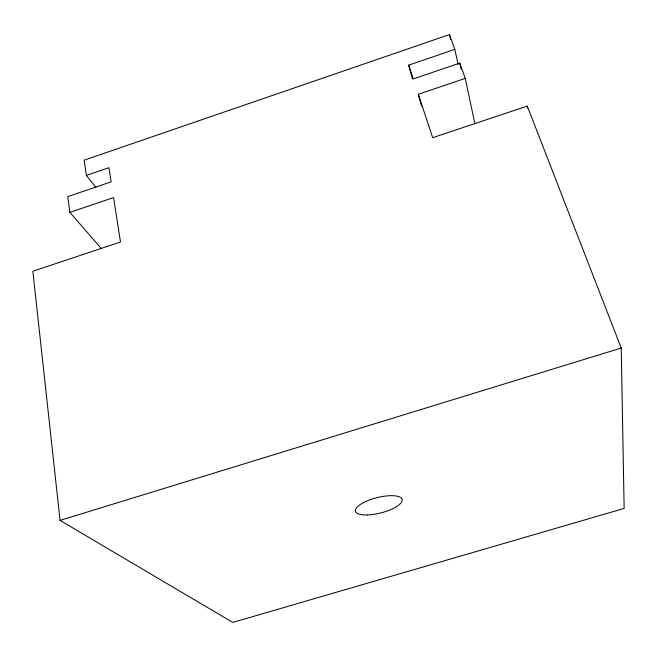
<?xml version="1.0" encoding="UTF-8"?>
<svg xmlns="http://www.w3.org/2000/svg" width="657" height="657" viewBox="0 0 657 657"><rect width="100%" height="100%" fill="white"/><g stroke="black" fill="none" stroke-linecap="round" stroke-linejoin="round"><path stroke-width="0.99" d="M458.077 64.378L454.816 49.374L449.487 34.575L84.178 160.168L86.363 175.435L95.938 187.434M86.363 175.435L108.947 167.707L111.14 181.841L67.794 196.607L69.872 212.383L101.507 248.781M412.53 78.971L408.67 65.158L454.816 49.374M474.83 123.491L465.263 78.388L459.76 63.105L413.228 78.947L408.67 65.158M69.872 212.383L113.579 197.568L120.477 241.99L32.85 271.259L60.058 520.393L232.775 622.425L624.15 508.436L621.226 348.038L527.275 106.097L432.684 137.699L418.312 94.296L465.263 78.388M60.058 520.393L621.226 348.038M418.312 94.296L421.605 106.147M449.487 34.575L450.587 39.568M459.76 63.105L461.05 69.116M527.275 106.097L527.555 108.126M367.78 514.94A24.087 7.876 -14.2 0 0 402.199 499.763A24.087 7.876 -14.2 0 0 366.392 501.234A24.087 7.876 -14.2 0 0 367.78 514.94"/></g></svg>
